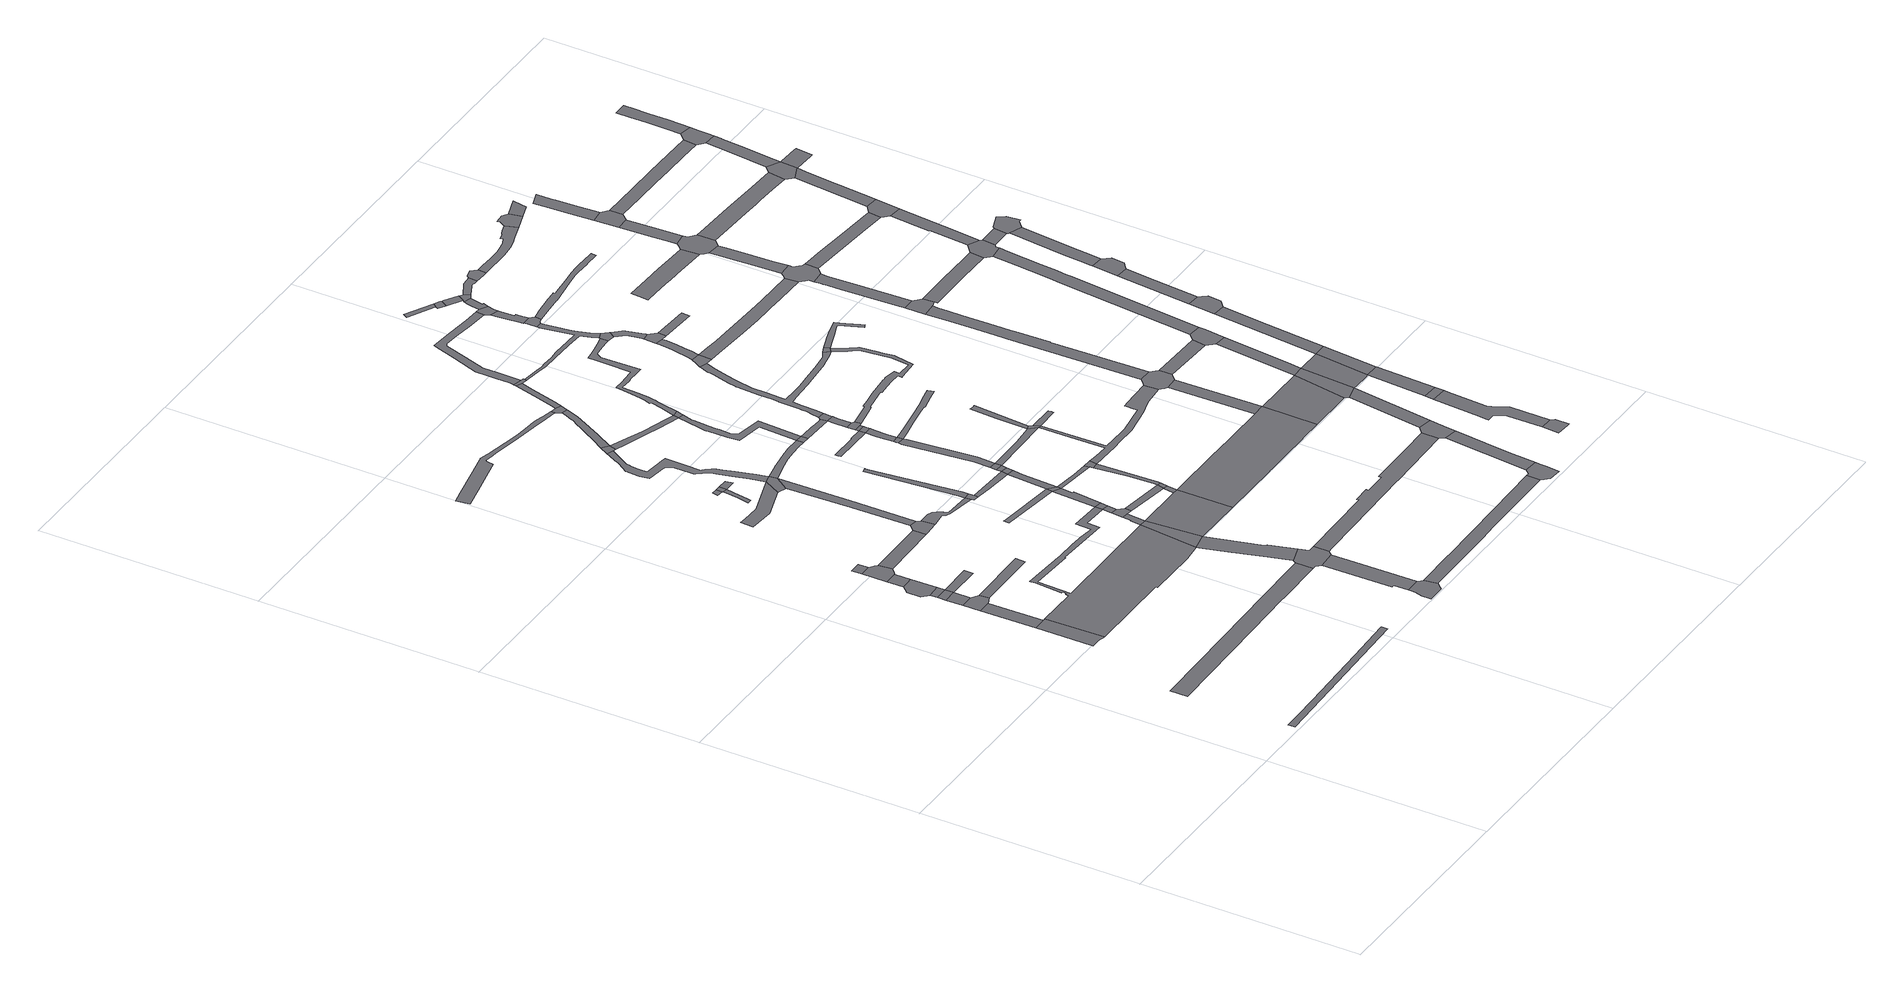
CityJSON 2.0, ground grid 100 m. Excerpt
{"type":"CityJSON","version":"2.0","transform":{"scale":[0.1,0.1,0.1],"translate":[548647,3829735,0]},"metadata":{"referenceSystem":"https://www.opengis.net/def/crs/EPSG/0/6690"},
"CityObjects":{
"road1":{"type":"Road","attributes":{"RoadStructureAttribute.sectionType":"1"},"geometry":[{"type":"MultiSurface","lod":"1","boundaries":[[[0,1,2,3,4,5,6,7,8]]]}]},
"road2":{"type":"Road","geometry":[{"type":"MultiSurface","lod":"1","boundaries":[[[9,10,11,12,13,14]]]}]},
"road3":{"type":"Road","attributes":{"RoadStructureAttribute.sectionType":"1"},"geometry":[{"type":"MultiSurface","lod":"1","boundaries":[[[15,16,10,9]]]}]},
"road4":{"type":"Road","geometry":[{"type":"MultiSurface","lod":"1","boundaries":[[[17,18,16,15,19,20]]]}]},
"road5":{"type":"Road","attributes":{"RoadStructureAttribute.sectionType":"1"},"geometry":[{"type":"MultiSurface","lod":"1","boundaries":[[[21,22,18,17]]]}]},
"road6":{"type":"Road","geometry":[{"type":"MultiSurface","lod":"1","boundaries":[[[23,24,22,21]]]}]},
"road7":{"type":"Road","attributes":{"RoadStructureAttribute.sectionType":"1"},"geometry":[{"type":"MultiSurface","lod":"1","boundaries":[[[25,26,24,23]]]}]},
"road8":{"type":"Road","geometry":[{"type":"MultiSurface","lod":"1","boundaries":[[[27,28,29,30,31,32,33,34,35,26,25]]]}]},
"road9":{"type":"Road","attributes":{"RoadStructureAttribute.sectionType":"1"},"geometry":[{"type":"MultiSurface","lod":"1","boundaries":[[[36,37,38,39,40,41,42,43,44,45,46,47]]]}]},
"road10":{"type":"Road","attributes":{"RoadStructureAttribute.sectionType":"1"},"geometry":[{"type":"MultiSurface","lod":"1","boundaries":[[[48,49,29,28,27]]]}]},
"road11":{"type":"Road","geometry":[{"type":"MultiSurface","lod":"1","boundaries":[[[50,51,52,53,49,48,54,55,56,57]]]}]},
"road12":{"type":"Road","attributes":{"RoadStructureAttribute.sectionType":"1"},"geometry":[{"type":"MultiSurface","lod":"1","boundaries":[[[58,59,53,52]]]}]},
"road13":{"type":"Road","geometry":[{"type":"MultiSurface","lod":"1","boundaries":[[[60,61,23,21]]]}]},
"road14":{"type":"Road","attributes":{"RoadStructureAttribute.sectionType":"1"},"geometry":[{"type":"MultiSurface","lod":"1","boundaries":[[[62,63,20,19]]]}]},
"road15":{"type":"Road","attributes":{"RoadStructureAttribute.sectionType":"1"},"geometry":[{"type":"MultiSurface","lod":"1","boundaries":[[[64,57,56,65]]]}]},
"road16":{"type":"Road","geometry":[{"type":"MultiSurface","lod":"1","boundaries":[[[66,67,68,69,70,71,72,73,74,75,76,77,78,79,80,14,13,81,82,83,84,85,86,87,88,89,90,91,92,93,94]]]}]},
"road17":{"type":"Road","geometry":[{"type":"MultiSurface","lod":"1","boundaries":[[[95,96,97,64,65,98,99,100,101,102,103,104,105]]]}]},
"road18":{"type":"Road","attributes":{"RoadStructureAttribute.sectionType":"1"},"geometry":[{"type":"MultiSurface","lod":"1","boundaries":[[[106,107,108,109,110,111,112,113,114,115]]]}]},
"road19":{"type":"Road","geometry":[{"type":"MultiSurface","lod":"1","boundaries":[[[116,117,118,119,120,121,122,123,124,125,126,127,128]]]}]},
"road20":{"type":"Road","attributes":{"RoadStructureAttribute.sectionType":"1"},"geometry":[{"type":"MultiSurface","lod":"1","boundaries":[[[129,130,131,132,133,134,135]]]}]},
"road21":{"type":"Road","geometry":[{"type":"MultiSurface","lod":"1","boundaries":[[[136,137,138,139]]]}]},
"road22":{"type":"Road","geometry":[{"type":"MultiSurface","lod":"1","boundaries":[[[139,138,129,135,140]]]}]},
"road23":{"type":"Road","attributes":{"RoadStructureAttribute.sectionType":"1"},"geometry":[{"type":"MultiSurface","lod":"1","boundaries":[[[141,142,143,144,145,116,128]]]}]},
"road24":{"type":"Road","attributes":{"RoadStructureAttribute.sectionType":"1"},"geometry":[{"type":"MultiSurface","lod":"1","boundaries":[[[146,147,148,149,150,151,95,105]]]}]},
"road25":{"type":"Road","attributes":{"RoadStructureAttribute.sectionType":"1"},"geometry":[{"type":"MultiSurface","lod":"1","boundaries":[[[152,153,140,135]]]}]},
"road26":{"type":"Road","attributes":{"RoadStructureAttribute.sectionType":"1"},"geometry":[{"type":"MultiSurface","lod":"1","boundaries":[[[154,155,156,157,158,159,160,161,162,163,164,165,166,167,168,169,170,171,172,173,174,175,176,177,178,179,180]]]}]},
"road27":{"type":"Road","attributes":{"RoadStructureAttribute.sectionType":"1"},"geometry":[{"type":"MultiSurface","lod":"1","boundaries":[[[181,182,183,184,185,186,187,102,101,188,189,190,191,192,193]]]}]},
"road28":{"type":"Road","attributes":{"RoadStructureAttribute.sectionType":"1"},"geometry":[{"type":"MultiSurface","lod":"1","boundaries":[[[194,195,196,197,84,198,199,200,201,202,203,204,205,206]]]}]},
"road29":{"type":"Road","geometry":[{"type":"MultiSurface","lod":"1","boundaries":[[[207,208,209,206,205,210,36,47,211,143,142,212,213,214]]]}]},
"road30":{"type":"Road","geometry":[{"type":"MultiSurface","lod":"1","boundaries":[[[215,106,115,149,148]]]}]},
"road31":{"type":"Road","attributes":{"RoadStructureAttribute.sectionType":"1"},"geometry":[{"type":"MultiSurface","lod":"1","boundaries":[[[216,217,218,219,220,221,222,223,224,225,226,227,228,229,230,231,232,233,234,235,236,237,238,239,240,241,106,215,242,243,244,245,246,247,248,249,250,251,252,253,254,255,256,257,258,259,260,261,262,263,264,265,266,267]]]}]},
"road32":{"type":"Road","geometry":[{"type":"MultiSurface","lod":"1","boundaries":[[[268,85,84,197]]]}]},
"road33":{"type":"Road","geometry":[{"type":"MultiSurface","lod":"1","boundaries":[[[242,215,269]]]}]},
"road34":{"type":"Road","attributes":{"RoadStructureAttribute.sectionType":"1"},"geometry":[{"type":"MultiSurface","lod":"1","boundaries":[[[270,271,272,273,274,275]]]}]},
"road35":{"type":"Road","attributes":{"RoadStructureAttribute.sectionType":"1"},"geometry":[{"type":"MultiSurface","lod":"1","boundaries":[[[276,277,278,85,268,279]]]}]},
"road36":{"type":"Road","geometry":[{"type":"MultiSurface","lod":"1","boundaries":[[[280,193,192,281,282,283]]]}]},
"road37":{"type":"Road","geometry":[{"type":"MultiSurface","lod":"1","boundaries":[[[284,216,267,285,286]]]}]},
"road38":{"type":"Road","geometry":[{"type":"MultiSurface","lod":"1","boundaries":[[[287,276,279,288,289,290]]]}]},
"road39":{"type":"Road","attributes":{"RoadStructureAttribute.sectionType":"1"},"geometry":[{"type":"MultiSurface","lod":"1","boundaries":[[[93,287,290,291]]]}]},
"road40":{"type":"Road","attributes":{"RoadStructureAttribute.sectionType":"1"},"geometry":[{"type":"MultiSurface","lod":"1","boundaries":[[[292,293,294,295,296,297,298,299,193,280]]]}]},
"road41":{"type":"Road","geometry":[{"type":"MultiSurface","lod":"1","boundaries":[[[94,93,291,300]]]}]},
"road42":{"type":"Road","geometry":[{"type":"MultiSurface","lod":"1","boundaries":[[[301,302,268,197,303,304,305,306]]]}]},
"road43":{"type":"Road","attributes":{"RoadStructureAttribute.sectionType":"1"},"geometry":[{"type":"MultiSurface","lod":"1","boundaries":[[[307,308,309,310,311,312,269,215,148,313,314,315,316,317,318]]]}]},
"road44":{"type":"Road","attributes":{"RoadStructureAttribute.sectionType":"1"},"geometry":[{"type":"MultiSurface","lod":"1","boundaries":[[[274,94,300,319,320,321]]]}]},
"road45":{"type":"Road","attributes":{"RoadStructureAttribute.sectionType":"1"},"geometry":[{"type":"MultiSurface","lod":"1","boundaries":[[[283,282,322,323,324]]]}]},
"road46":{"type":"Road","attributes":{"RoadStructureAttribute.sectionType":"1"},"geometry":[{"type":"MultiSurface","lod":"1","boundaries":[[[325,326,327,328,329,330,331,332,284,286,333,334,335,336]]]}]},
"road47":{"type":"Road","geometry":[{"type":"MultiSurface","lod":"1","boundaries":[[[275,274,321,337]]]}]},
"road48":{"type":"Road","attributes":{"RoadStructureAttribute.sectionType":"1"},"geometry":[{"type":"MultiSurface","lod":"1","boundaries":[[[289,288,338,339,340]]]}]},
"road49":{"type":"Road","attributes":{"RoadStructureAttribute.sectionType":"1"},"geometry":[{"type":"MultiSurface","lod":"1","boundaries":[[[341,342,343,344,286,285,345,346,347,348,349,350,351]]]}]},
"road50":{"type":"Road","attributes":{"RoadStructureAttribute.sectionType":"1"},"geometry":[{"type":"MultiSurface","lod":"1","boundaries":[[[323,275,337,352,353]]]}]},
"road51":{"type":"Road","geometry":[{"type":"MultiSurface","lod":"1","boundaries":[[[324,323,353,354]]]}]},
"road52":{"type":"Road","attributes":{"RoadStructureAttribute.sectionType":"1"},"geometry":[{"type":"MultiSurface","lod":"1","boundaries":[[[355,324,354,356]]]}]},
"road53":{"type":"Road","geometry":[{"type":"MultiSurface","lod":"1","boundaries":[[[180,179,357,358,325,336,359,360]]]}]},
"road54":{"type":"Road","attributes":{"RoadStructureAttribute.sectionType":"1"},"geometry":[{"type":"MultiSurface","lod":"1","boundaries":[[[361,337,321,362,363]]]}]},
"road55":{"type":"Road","attributes":{"RoadStructureAttribute.sectionType":"1"},"geometry":[{"type":"MultiSurface","lod":"1","boundaries":[[[339,364,306,305,365]]]}]},
"road56":{"type":"Road","attributes":{"RoadStructureAttribute.sectionType":"1"},"geometry":[{"type":"MultiSurface","lod":"1","boundaries":[[[366,367,368,369,125,124,370,371,372,373]]]}]},
"road57":{"type":"Road","geometry":[{"type":"MultiSurface","lod":"1","boundaries":[[[374,355,356,375]]]}]},
"road58":{"type":"Road","geometry":[{"type":"MultiSurface","lod":"1","boundaries":[[[318,317,376,377]]]}]},
"road59":{"type":"Road","geometry":[{"type":"MultiSurface","lod":"1","boundaries":[[[340,339,365,378]]]}]},
"road60":{"type":"Road","geometry":[{"type":"MultiSurface","lod":"1","boundaries":[[[379,380,381,382,383,384,385,386]]]}]},
"road61":{"type":"Road","attributes":{"RoadStructureAttribute.sectionType":"1"},"geometry":[{"type":"MultiSurface","lod":"1","boundaries":[[[350,387,388,389,390,391,392,393,318,377,394,395,396,397,398,399,400,401,402,403]]]}]},
"road62":{"type":"Road","attributes":{"RoadStructureAttribute.sectionType":"1"},"geometry":[{"type":"MultiSurface","lod":"1","boundaries":[[[404,405,406,374,375,407,408,409]]]}]},
"road63":{"type":"Road","attributes":{"RoadStructureAttribute.sectionType":"1"},"geometry":[{"type":"MultiSurface","lod":"1","boundaries":[[[410,411,412,413,414,340,378]]]}]},
"road64":{"type":"Road","geometry":[{"type":"MultiSurface","lod":"1","boundaries":[[[415,416,351,350,403]]]}]},
"road65":{"type":"Road","attributes":{"RoadStructureAttribute.sectionType":"1"},"geometry":[{"type":"MultiSurface","lod":"1","boundaries":[[[417,418,419,360,359,420,421,422,423]]]}]},
"road66":{"type":"Road","geometry":[{"type":"MultiSurface","lod":"1","boundaries":[[[424,425,426,404,409]]]}]},
"road67":{"type":"Road","attributes":{"RoadStructureAttribute.sectionType":"1"},"geometry":[{"type":"MultiSurface","lod":"1","boundaries":[[[427,428,429,430,377,376,431,432,433]]]}]},
"road68":{"type":"Road","geometry":[{"type":"MultiSurface","lod":"1","boundaries":[[[363,362,412,411,434]]]}]},
"road69":{"type":"Road","attributes":{"RoadStructureAttribute.sectionType":"1"},"geometry":[{"type":"MultiSurface","lod":"1","boundaries":[[[435,436,437,438,385,439,440,441,425,424]]]}]},
"road70":{"type":"Road","geometry":[{"type":"MultiSurface","lod":"1","boundaries":[[[386,385,438,442,443]]]}]},
"road71":{"type":"Road","attributes":{"RoadStructureAttribute.sectionType":"1"},"geometry":[{"type":"MultiSurface","lod":"1","boundaries":[[[444,445,386,443]]]}]},
"road72":{"type":"Road","geometry":[{"type":"MultiSurface","lod":"1","boundaries":[[[446,417,423,447,448,449,450]]]}]},
"road73":{"type":"Road","geometry":[{"type":"MultiSurface","lod":"1","boundaries":[[[451,452,445,444,453,454]]]}]},
"road74":{"type":"Road","attributes":{"RoadStructureAttribute.sectionType":"1"},"geometry":[{"type":"MultiSurface","lod":"1","boundaries":[[[455,456,457,375,356,458]]]}]},
"road75":{"type":"Road","attributes":{"RoadStructureAttribute.sectionType":"1"},"geometry":[{"type":"MultiSurface","lod":"1","boundaries":[[[459,460,461,462,463,464,465,466,467,468,214,213,469,470,471,472,473,474]]]}]},
"road76":{"type":"Road","attributes":{"RoadStructureAttribute.sectionType":"1"},"geometry":[{"type":"MultiSurface","lod":"1","boundaries":[[[432,475,452,451,476,477]]]}]},
"road77":{"type":"Road","geometry":[{"type":"MultiSurface","lod":"1","boundaries":[[[478,433,432,477,479,480]]]}]},
"road78":{"type":"Road","attributes":{"RoadStructureAttribute.sectionType":"1"},"geometry":[{"type":"MultiSurface","lod":"1","boundaries":[[[481,482,483,484,485,486,487,488,489,490,491,492,493,494,424,409]]]}]},
"road79":{"type":"Road","attributes":{"function":"2","RoadStructureAttribute.sectionType":"1"},"geometry":[{"type":"MultiSurface","lod":"1","boundaries":[[[495,496,497,498,305,304,499,500,501,502,503,504,505,506,507,508]]]}]},
"road80":{"type":"Road","attributes":{"RoadStructureAttribute.sectionType":"1"},"geometry":[{"type":"MultiSurface","lod":"1","boundaries":[[[509,510,511,512,513,514,515,516,517,518,519,520,521,522,523,524,525,526,527,351,416,528,529,530,531,532,533,534,535,536,537,538,539,540,541,542,543]]]}]},
"road81":{"type":"Road","geometry":[{"type":"MultiSurface","lod":"1","boundaries":[[[544,455,458,545,546]]]}]},
"road82":{"type":"Road","attributes":{"RoadStructureAttribute.sectionType":"1"},"geometry":[{"type":"MultiSurface","lod":"1","boundaries":[[[547,548,549,550,455,544]]]}]},
"road83":{"type":"Road","attributes":{"RoadStructureAttribute.sectionType":"1"},"geometry":[{"type":"MultiSurface","lod":"1","boundaries":[[[551,552,553,554,555,556,557,558,559,560,561,562,446,450,563,564,565,566,567,568,569,570,571,572,573,574]]]}]},
"road84":{"type":"Road","geometry":[{"type":"MultiSurface","lod":"1","boundaries":[[[575,576,577,546,545]]]}]},
"road85":{"type":"Road","attributes":{"RoadStructureAttribute.sectionType":"1"},"geometry":[{"type":"MultiSurface","lod":"1","boundaries":[[[578,579,580,581,582,583,584,585,586,587,588,448,447,589,590,591,592,593,594,595,596,597,598,599,600,601,602,603,604,605]]]}]},
"road86":{"type":"Road","attributes":{"RoadStructureAttribute.sectionType":"1"},"geometry":[{"type":"MultiSurface","lod":"1","boundaries":[[[458,606,607,608,434,411,609,610,611,612,613,614,615,616,617,618,619,620,621,622,623,624,545]]]}]},
"road87":{"type":"Road","geometry":[{"type":"MultiSurface","lod":"1","boundaries":[[[625,626,366,373,627,628,629,630,631,632,633]]]}]},
"road88":{"type":"Road","attributes":{"RoadStructureAttribute.sectionType":"1"},"geometry":[{"type":"MultiSurface","lod":"1","boundaries":[[[634,635,636,637,638,639,640,641,642,643,644,645,646,647,648,649,650,651,652,653,654,655,656,657,658,659,660,661,662,663,664,665,666,667,668,669,670,671,672,673,674,675,676,677,678,679,454,453]]]}]},
"road89":{"type":"Road","geometry":[{"type":"MultiSurface","lod":"1","boundaries":[[[680,681,682,683,684,685,686]]]}]},
"road90":{"type":"Road","attributes":{"RoadStructureAttribute.sectionType":"1"},"geometry":[{"type":"MultiSurface","lod":"1","boundaries":[[[682,687,688,689,690,691,692,693,694,695,696,697,698,699,700,701,702,703,704,705,706,478,480,707,708,709,710,711,712,713,714,715,716,717,661,718,719,720,721,722,723,724,725,726,727,728,729,730,731,732,733,734,735,683]]]}]},
"road91":{"type":"Road","attributes":{"RoadStructureAttribute.sectionType":"1"},"geometry":[{"type":"MultiSurface","lod":"1","boundaries":[[[736,737,738,739,740,741,742,680,686,743,744,745,746,747]]]}]},
"road92":{"type":"Road","geometry":[{"type":"MultiSurface","lod":"1","boundaries":[[[597,596,748,509,543,749,750]]]}]},
"road93":{"type":"Road","geometry":[{"type":"MultiSurface","lod":"1","boundaries":[[[751,752,753,754]]]}]},
"road94":{"type":"Road","attributes":{"RoadStructureAttribute.sectionType":"1"},"geometry":[{"type":"MultiSurface","lod":"1","boundaries":[[[755,625,633,756,757,758]]]}]},
"road95":{"type":"Road","attributes":{"RoadStructureAttribute.sectionType":"1"},"geometry":[{"type":"MultiSurface","lod":"1","boundaries":[[[759,760,761,762,763,750,749,764,765,766,767]]]}]},
"road96":{"type":"Road","geometry":[{"type":"MultiSurface","lod":"1","boundaries":[[[768,769,578,605,770,771,772,773]]]}]},
"road97":{"type":"Road","geometry":[{"type":"MultiSurface","lod":"1","boundaries":[[[767,766,736,747,774,775]]]}]},
"road98":{"type":"Road","attributes":{"RoadStructureAttribute.sectionType":"1"},"geometry":[{"type":"MultiSurface","lod":"1","boundaries":[[[776,777,778,779,768,773,780,781,782,783,784,785]]]}]},
"road99":{"type":"Road","geometry":[{"type":"MultiSurface","lod":"1","boundaries":[[[574,573,776,785,786,787,788]]]}]},
"road100":{"type":"Road","geometry":[{"type":"MultiSurface","lod":"1","boundaries":[[[754,753,789,790,791,792]]]}]},
"road101":{"type":"Road","geometry":[{"type":"MultiSurface","lod":"1","boundaries":[[[793,459,474,794,755,758,795,796]]]}]},
"road102":{"type":"Road","geometry":[{"type":"MultiSurface","lod":"1","boundaries":[[[797,718,661,660]]]}]},
"road103":{"type":"Road","attributes":{"RoadStructureAttribute.sectionType":"1"},"geometry":[{"type":"MultiSurface","lod":"1","boundaries":[[[798,799,800,788,787,801,802,803]]]}]},
"road104":{"type":"Road","attributes":{"RoadStructureAttribute.sectionType":"1"},"geometry":[{"type":"MultiSurface","lod":"1","boundaries":[[[804,791,790,805,806]]]}]},
"road105":{"type":"Road","attributes":{"RoadStructureAttribute.sectionType":"1"},"geometry":[{"type":"MultiSurface","lod":"1","boundaries":[[[807,808,508,507]]]}]},
"road106":{"type":"Road","geometry":[{"type":"MultiSurface","lod":"1","boundaries":[[[806,805,798,803,809,810]]]}]},
"road107":{"type":"Road","geometry":[{"type":"MultiSurface","lod":"1","boundaries":[[[811,812,775,774]]]}]},
"road108":{"type":"Road","geometry":[{"type":"MultiSurface","lod":"1","boundaries":[[[813,814,507,506,815,816,817]]]}]},
"road109":{"type":"Road","geometry":[{"type":"MultiSurface","lod":"1","boundaries":[[[818,819,820,821,616,615,822,823,808,807,824,825,826,827]]]}]},
"road110":{"type":"Road","attributes":{"RoadStructureAttribute.sectionType":"1"},"geometry":[{"type":"MultiSurface","lod":"1","boundaries":[[[828,829,793,796]]]}]},
"road111":{"type":"Road","attributes":{"RoadStructureAttribute.sectionType":"1"},"geometry":[{"type":"MultiSurface","lod":"1","boundaries":[[[830,831,810,809,832,833,834,835,836]]]}]},
"road112":{"type":"Road","attributes":{"RoadStructureAttribute.sectionType":"1"},"geometry":[{"type":"MultiSurface","lod":"1","boundaries":[[[837,838,839,840,841,842,843,844,845,846,847,848,849,850,797,660]]]}]},
"road113":{"type":"Road","geometry":[{"type":"MultiSurface","lod":"1","boundaries":[[[851,852,853,854,855,856]]]}]},
"road114":{"type":"Road","attributes":{"RoadStructureAttribute.sectionType":"1"},"geometry":[{"type":"MultiSurface","lod":"1","boundaries":[[[857,858,859,860,861,862,863,686,685,864,865,866,867,868,869,870,871,872,873,874,875]]]}]},
"road115":{"type":"Road","attributes":{"RoadStructureAttribute.sectionType":"1"},"geometry":[{"type":"MultiSurface","lod":"1","boundaries":[[[876,877,878,879,880,881,882,851,856,883,884,885,886,887,888,889,890,891]]]}]},
"road116":{"type":"Road","attributes":{"RoadStructureAttribute.sectionType":"1"},"geometry":[{"type":"MultiSurface","lod":"1","boundaries":[[[892,893,894,895,896,897,898,899,900,901,902,903,904,905,906,907,908,909,910,911,912,913,914,915,772,771]]]}]},
"road117":{"type":"Road","geometry":[{"type":"MultiSurface","lod":"1","boundaries":[[[916,917,830,836,918,919,920]]]}]},
"road118":{"type":"Road","geometry":[{"type":"MultiSurface","lod":"1","boundaries":[[[921,817,816,829,828]]]}]},
"road119":{"type":"Road","attributes":{"RoadStructureAttribute.sectionType":"1"},"geometry":[{"type":"MultiSurface","lod":"1","boundaries":[[[922,923,924,925,926,927,928,929,930,931,932,933,934,935,936,937,938,819,818]]]}]},
"road120":{"type":"Road","geometry":[{"type":"MultiSurface","lod":"1","boundaries":[[[939,876,891,940]]]}]},
"road121":{"type":"Road","attributes":{"RoadStructureAttribute.sectionType":"1"},"geometry":[{"type":"MultiSurface","lod":"1","boundaries":[[[827,826,941,942]]]}]},
"road122":{"type":"Road","attributes":{"RoadStructureAttribute.sectionType":"1"},"geometry":[{"type":"MultiSurface","lod":"1","boundaries":[[[943,944,939,940,945,946]]]}]},
"road123":{"type":"Road","attributes":{"function":"2","RoadStructureAttribute.sectionType":"1"},"geometry":[{"type":"MultiSurface","lod":"1","boundaries":[[[947,948,949,921,828,950,951,952,943,953]]]}]},
"road124":{"type":"Road","attributes":{"RoadStructureAttribute.sectionType":"1"},"geometry":[{"type":"MultiSurface","lod":"1","boundaries":[[[954,955,817,921,956,957]]]}]},
"road125":{"type":"Road","attributes":{"RoadStructureAttribute.sectionType":"1"},"geometry":[{"type":"MultiSurface","lod":"1","boundaries":[[[958,959,960,961,962,963,964,965,966,967,968,969,970,971,972,973]]]}]},
"road126":{"type":"Road","geometry":[{"type":"MultiSurface","lod":"1","boundaries":[[[974,975,933,932,976,977]]]}]},
"road127":{"type":"Road","geometry":[{"type":"MultiSurface","lod":"1","boundaries":[[[953,943,946,978]]]}]},
"road128":{"type":"Road","attributes":{"RoadStructureAttribute.sectionType":"1"},"geometry":[{"type":"MultiSurface","lod":"1","boundaries":[[[979,980,981,982,983,984,985,986,987,988,989,920,919,990,991,992,993,994,995,996]]]}]},
"road129":{"type":"Road","geometry":[{"type":"MultiSurface","lod":"1","boundaries":[[[997,942,941,954,957,998,999,1000]]]}]},
"road130":{"type":"Road","attributes":{"RoadStructureAttribute.sectionType":"1"},"geometry":[{"type":"MultiSurface","lod":"1","boundaries":[[[1001,1002,1003,1004,1005,1006,1007,1008,1009,1010,1011,1012,975,974]]]}]},
"road131":{"type":"Road","geometry":[{"type":"MultiSurface","lod":"1","boundaries":[[[1013,1014,1015,1016,1017,1018,875,874,1019,1020,1021,1005,1004,1022,1023]]]}]},
"road132":{"type":"Road","attributes":{"RoadStructureAttribute.sectionType":"1"},"geometry":[{"type":"MultiSurface","lod":"1","boundaries":[[[1024,953,978,1025,1026]]]}]},
"road133":{"type":"Road","attributes":{"RoadStructureAttribute.sectionType":"1"},"geometry":[{"type":"MultiSurface","lod":"1","boundaries":[[[1027,1028,1029,1030,1031,1016,1015,1032,1033,1034,1035,1036]]]}]},
"road134":{"type":"Road","geometry":[{"type":"MultiSurface","lod":"1","boundaries":[[[1037,1038,1039,979,996,1040,1041]]]}]},
"road135":{"type":"Road","geometry":[{"type":"MultiSurface","lod":"1","boundaries":[[[1042,1043,1044,1045,1046,973,972,1047,1048,1027,1036,1049,1050]]]}]},
"road136":{"type":"Road","attributes":{"RoadStructureAttribute.sectionType":"1"},"geometry":[{"type":"MultiSurface","lod":"1","boundaries":[[[1051,1052,1053,977,976,1054,1055,1056,1057,1058,1059,1060]]]}]},
"road137":{"type":"Road","attributes":{"RoadStructureAttribute.sectionType":"1"},"geometry":[{"type":"MultiSurface","lod":"1","boundaries":[[[1061,1062,1063,1064,1065,1066,1067,1068,1069,1070,997,1000]]]}]},
"road138":{"type":"Road","attributes":{"RoadStructureAttribute.sectionType":"1"},"geometry":[{"type":"MultiSurface","lod":"1","boundaries":[[[1071,1072,1073,1074,1075,1076,1044,1043]]]}]},
"road139":{"type":"Road","geometry":[{"type":"MultiSurface","lod":"1","boundaries":[[[1077,1024,1026,1078,1079,1080,1081,1082,1083,1084]]]}]},
"road140":{"type":"Road","attributes":{"RoadStructureAttribute.sectionType":"1"},"geometry":[{"type":"MultiSurface","lod":"1","boundaries":[[[1085,1086,1041,1040,1087]]]}]},
"road141":{"type":"Road","geometry":[{"type":"MultiSurface","lod":"1","boundaries":[[[1088,1089,1074,1073,1090,1091]]]}]},
"road142":{"type":"Road","attributes":{"RoadStructureAttribute.sectionType":"1"},"geometry":[{"type":"MultiSurface","lod":"1","boundaries":[[[1092,1077,1084,1093,1094,1095]]]}]},
"road143":{"type":"Road","attributes":{"RoadStructureAttribute.sectionType":"1"},"geometry":[{"type":"MultiSurface","lod":"1","boundaries":[[[1096,1097,1098,1099,1100,1101,1102,1103,1104,1089,1088]]]}]},
"road144":{"type":"Road","attributes":{"RoadStructureAttribute.sectionType":"1"},"geometry":[{"type":"MultiSurface","lod":"1","boundaries":[[[1105,1106,1023,1022,1107,1108,1109,1110]]]}]},
"road145":{"type":"Road","geometry":[{"type":"MultiSurface","lod":"1","boundaries":[[[1111,1112,1092,1095,1113,1114,1115,1116,1117]]]}]},
"road146":{"type":"Road","geometry":[{"type":"MultiSurface","lod":"1","boundaries":[[[1118,1060,1059,1067,1066,1119,1120,1121,1122]]]}]},
"road147":{"type":"Road","attributes":{"RoadStructureAttribute.sectionType":"1"},"geometry":[{"type":"MultiSurface","lod":"1","boundaries":[[[1123,1124,1125,1050,1049,1126,1127,1128,1129,1130,1131,1132,1133,1134]]]}]},
"road148":{"type":"Road","attributes":{"RoadStructureAttribute.sectionType":"1"},"geometry":[{"type":"MultiSurface","lod":"1","boundaries":[[[1135,1136,1137,1138,1139,1111,1117,1140,1141,1142,1143]]]}]},
"road149":{"type":"Road","attributes":{"RoadStructureAttribute.sectionType":"1"},"geometry":[{"type":"MultiSurface","lod":"1","boundaries":[[[1144,1145,1121,1120,1146,1147,1148]]]}]},
"road150":{"type":"Road","attributes":{"RoadStructureAttribute.sectionType":"1"},"geometry":[{"type":"MultiSurface","lod":"1","boundaries":[[[1149,1150,1151,1152,1153,1118,1122,1154,1155,1156,1157]]]}]},
"road151":{"type":"Road","geometry":[{"type":"MultiSurface","lod":"1","boundaries":[[[1158,1110,1109,1149,1157,1159,1160,1161]]]}]},
"road152":{"type":"Road","geometry":[{"type":"MultiSurface","lod":"1","boundaries":[[[1162,1163,1164,1144,1148,1165,1166,1135,1143,1167,1168,1169]]]}]},
"road153":{"type":"Road","attributes":{"RoadStructureAttribute.sectionType":"1"},"geometry":[{"type":"MultiSurface","lod":"1","boundaries":[[[1170,1171,1172,1091,1090,1173,1174,1175,1176,1177,1178]]]}]},
"road154":{"type":"Road","attributes":{"RoadStructureAttribute.sectionType":"1"},"geometry":[{"type":"MultiSurface","lod":"1","boundaries":[[[1179,1180,1181,1182,1183,1184,1158,1161]]]}]},
"road155":{"type":"Road","geometry":[{"type":"MultiSurface","lod":"1","boundaries":[[[1185,1134,1133,1184,1183,1186]]]}]},
"road156":{"type":"Road","attributes":{"RoadStructureAttribute.sectionType":"1"},"geometry":[{"type":"MultiSurface","lod":"1","boundaries":[[[1187,1188,1185,1186,1189,1190,1191,1192,1193,1194]]]}]},
"road157":{"type":"Road","attributes":{"RoadStructureAttribute.sectionType":"1"},"geometry":[{"type":"MultiSurface","lod":"1","boundaries":[[[1195,1196,1186,1183,1197,1198,1199,1200]]]}]},
"road158":{"type":"Road","geometry":[{"type":"MultiSurface","lod":"1","boundaries":[[[1201,1178,1177,1187,1194,1202,1203,1204]]]}]},
"road159":{"type":"Road","attributes":{"RoadStructureAttribute.sectionType":"1"},"geometry":[{"type":"MultiSurface","lod":"1","boundaries":[[[1205,1206,1207,1208,1201,1204,1209,1210,1211,1212]]]}]}
},
"vertices":[
[1048,49,0],[1047,64,0],[1047,77,0],[1046,78,0],[820,69,0],[465,55,0],[343,54,0],[265,53,0],[266,20,0],
[425,1254,0],[364,1252,0],[365,995,0],[408,995,0],[443,987,0],[434,1254,0],
[420,1503,0],[359,1502,0],
[419,1581,0],[358,1580,0],[453,1518,0],[449,1561,0],
[418,1657,0],[357,1656,0],
[417,1697,0],[356,1696,0],
[416,1731,0],[355,1729,0],
[414,1850,0],[387,1850,0],[354,1849,0],[341,1834,0],[335,1827,0],[328,1819,0],[327,1755,0],[336,1747,0],[346,1738,0],
[1270,595,0],[1230,594,0],[987,589,0],[851,586,0],[474,579,0],[240,574,0],[241,495,0],[774,506,0],[1011,511,0],[1035,511,0],[1038,511,0],[1271,515,0],
[413,1922,0],[353,1922,0],
[425,2020,0],[420,2024,0],[405,2036,0],[352,2035,0],[423,1932,0],[431,1940,0],[441,1949,0],[436,2010,0],
[403,2084,0],[351,2082,0],
[574,1659,0],[574,1699,0],
[746,1522,0],[746,1566,0],
[718,2014,0],[719,1955,0],
[1076,1483,0],[1072,1409,0],[1002,1419,0],[990,1419,0],[944,1421,0],[856,1423,0],[837,1424,0],[635,1437,0],[635,1431,0],[636,1411,0],[629,1288,0],[636,1286,0],[631,1267,0],[625,1268,0],[622,1254,0],[847,988,0],[849,979,0],[1081,979,0],[1170,989,0],[1197,1256,0],[652,1254,0],[641,1254,0],[648,1409,0],[848,1397,0],[850,1403,0],[1101,1388,0],[1105,1446,0],[1216,1440,0],[1217,1475,0],
[744,2042,0],[741,2039,0],[736,2033,0],[738,1956,0],[750,1957,0],[754,1957,0],[798,1961,0],[792,2021,0],[782,2033,0],[781,2035,0],[780,2036,0],
[727,2687,0],[679,2671,0],[607,2648,0],[541,2625,0],[460,2628,0],[428,2630,0],[425,2572,0],[541,2563,0],[640,2596,0],[685,2610,0],
[1324,114,0],[1324,93,0],[1324,88,0],[1324,81,0],[1314,49,0],[1315,6,0],[1395,7,0],[1415,29,0],[1423,37,0],[1412,95,0],[1405,102,0],[1397,110,0],[1393,114,0],
[580,2796,0],[573,2724,0],[563,2674,0],[581,2674,0],[586,2694,0],[593,2734,0],[602,2794,0],
[554,2829,0],[550,2804,0],[577,2801,0],[578,2828,0],
[603,2828,0],
[1388,427,0],[1387,502,0],[1307,495,0],[1312,182,0],[1324,182,0],
[776,2300,0],[776,2306,0],[771,2660,0],[727,2595,0],[736,2305,0],[736,2300,0],
[655,2795,0],[649,2827,0],
[690,3678,0],[654,3686,0],[637,3689,0],[579,3695,0],[522,3702,0],[452,3713,0],[353,3733,0],[309,3744,0],[307,3743,0],[299,3742,0],[194,3720,0],[60,3693,0],[3,3680,0],[13,3620,0],[110,3640,0],[211,3661,0],[297,3679,0],[305,3712,0],[308,3720,0],[341,3714,0],[383,3707,0],[441,3696,0],[509,3685,0],[603,3670,0],[658,3662,0],[733,3650,0],[737,3667,0],
[898,1957,0],[889,1975,0],[888,1977,0],[883,1986,0],[878,1997,0],[865,2012,0],[845,2022,0],[863,1967,0],[869,1961,0],[875,1955,0],[896,1945,0],[1022,1925,0],[1019,1951,0],
[1323,754,0],[1318,753,0],[1315,763,0],[1247,1004,0],[1171,986,0],[1173,977,0],[1209,850,0],[1210,849,0],[1227,789,0],[1241,742,0],[1242,739,0],[1280,613,0],[1358,636,0],
[1386,591,0],[1380,591,0],[1372,591,0],[1274,602,0],[1287,515,0],[1394,509,0],[1405,521,0],[1404,591,0],
[765,2694,0],
[586,3327,0],[577,3311,0],[560,3277,0],[551,3258,0],[531,3226,0],[516,3203,0],[515,3201,0],[511,3143,0],[511,3136,0],[518,3095,0],[541,3092,0],[610,3083,0],[611,3083,0],[613,3081,0],[630,3056,0],[632,3052,0],[632,3046,0],[632,2974,0],[632,2961,0],[634,2958,0],[636,2954,0],[668,2913,0],[673,2905,0],[677,2885,0],[694,2822,0],[712,2751,0],[765,2695,0],[761,2712,0],[752,2745,0],[740,2788,0],[728,2830,0],[714,2879,0],[708,2902,0],[705,2908,0],[699,2918,0],[689,2930,0],[682,2938,0],[673,2946,0],[669,2950,0],[670,3016,0],[670,3057,0],[671,3113,0],[649,3115,0],[606,3120,0],[553,3126,0],[555,3170,0],[558,3201,0],[560,3214,0],[562,3228,0],[567,3235,0],[591,3275,0],[617,3317,0],
[1232,1256,0],
[766,2694,0],
[955,1738,0],[953,1739,0],[953,1726,0],[953,1713,0],[1230,1676,0],[1232,1702,0],
[1209,1343,0],[1206,1305,0],[1201,1305,0],[1238,1341,0],
[1050,1953,0],[1023,1913,0],[1050,1910,0],[1052,1929,0],
[608,3370,0],[629,3313,0],[640,3346,0],
[1213,1397,0],[1263,1337,0],[1268,1368,0],[1246,1394,0],
[1250,1436,0],
[1049,1980,0],[1031,2124,0],[1001,2394,0],[1001,2396,0],[991,2393,0],[981,2391,0],[1017,1978,0],[1019,1952,0],
[1253,1471,0],
[1448,1255,0],[1235,1256,0],[1248,1004,0],[1484,1004,0],[1484,1255,0],[1456,1255,0],
[965,2727,0],[958,2727,0],[935,2723,0],[861,2714,0],[844,2711,0],[803,2702,0],[843,2678,0],[906,2692,0],[956,2696,0],[999,2698,0],[1040,2696,0],[1041,2727,0],
[1266,1601,0],[1261,1601,0],[1265,1656,0],
[1121,1901,0],[1244,1887,0],[1251,1918,0],
[748,3624,0],[737,3598,0],[726,3571,0],[722,3560,0],[707,3534,0],[694,3509,0],[675,3477,0],[641,3421,0],[685,3427,0],[730,3510,0],[757,3562,0],[776,3618,0],
[1265,1674,0],
[1447,1308,0],[1465,1306,0],[1474,1339,0],
[901,3251,0],[861,3263,0],[794,3285,0],[739,3306,0],[676,3297,0],[726,3280,0],[787,3260,0],[843,3240,0],[898,3224,0],[946,3210,0],[952,3235,0],
[1272,1838,0],[1279,1882,0],
[1283,1913,0],
[1252,1941,0],[1287,1939,0],
[741,3637,0],[744,3631,0],[788,3652,0],[762,3661,0],
[1376,1662,0],[1453,1634,0],[1448,1656,0],
[1456,1256,0],[1487,1303,0],
[2255,111,0],[1984,106,0],[1615,99,0],[1613,99,0],[1425,37,0],[1786,43,0],[1879,45,0],[2256,50,0],
[1253,1971,0],[1289,1970,0],
[1073,2695,0],[1072,2725,0],
[1492,1336,0],
[1157,2548,0],[1156,2545,0],[1027,2545,0],[1027,2532,0],[1027,2519,0],[1132,2519,0],[1219,2517,0],[1220,2547,0],
[926,3106,0],[921,3077,0],[920,3070,0],[921,3058,0],[924,2974,0],[927,2922,0],[1050,2903,0],[1084,2928,0],[971,2947,0],[952,2974,0],[953,3030,0],[954,3049,0],[953,3080,0],[954,3092,0],[958,3149,0],[959,3158,0],[972,3203,0],
[1222,2370,0],[1222,2355,0],[1256,2046,0],[1292,2053,0],[1261,2356,0],[1259,2369,0],
[1493,1347,0],[1485,1621,0],[1454,1618,0],[1469,1473,0],[1476,1357,0],
[975,3215,0],[981,3236,0],
[823,3877,0],[791,3755,0],[769,3684,0],[799,3687,0],[820,3761,0],[833,3809,0],[848,3864,0],
[1255,2394,0],[1222,2392,0],[1222,2381,0],
[1203,2720,0],[1173,2721,0],[1147,2723,0],[1095,2725,0],[1149,2692,0],[1219,2689,0],[1213,2721,0],
[1487,1654,0],
[1254,2441,0],[1253,2500,0],[1256,2501,0],[1256,2519,0],[1219,2471,0],[1219,2433,0],[1221,2416,0],
[1255,2535,0],[1255,2546,0],
[1256,2564,0],[1220,2564,0],
[825,3888,0],[877,3860,0],[879,3870,0],[880,3878,0],[867,3879,0],
[1255,2601,0],[1219,2600,0],[1270,2567,0],[1265,2593,0],
[1562,1978,0],[1461,1971,0],[1445,1970,0],[1592,1945,0],
[2310,620,0],[2173,617,0],[1968,614,0],[1966,614,0],[1959,614,0],[1960,601,0],[1856,599,0],[1856,612,0],[1777,608,0],[1777,597,0],[1424,522,0],[1604,526,0],[1972,534,0],[1973,534,0],[2308,542,0],[2309,541,0],
[1219,2658,0],[1255,2666,0],[1255,2688,0],
[1222,2732,0],[1255,2700,0],[1258,2729,0],
[1302,2377,0],[1375,2390,0],[1452,2403,0],[1493,2410,0],[1494,2406,0],[1560,2419,0],[1607,2430,0],[1604,2443,0],[1601,2457,0],[1540,2444,0],[1511,2437,0],[1497,2434,0],[1421,2420,0],[1323,2405,0],
[1916,1254,0],[1805,1255,0],[1777,1255,0],[1490,1255,0],[1777,1004,0],[1778,1004,0],[1781,1005,0],[1797,1005,0],[1915,1005,0],[2033,1006,0],[2054,1007,0],[2158,1007,0],[2158,1256,0],[2098,1254,0],
[1278,3756,0],[1236,3745,0],[1198,3737,0],[1176,3734,0],[1136,3728,0],[1134,3691,0],[1134,3644,0],[1131,3535,0],[1130,3533,0],[1078,3529,0],[1056,3529,0],[1009,3530,0],[1001,3473,0],[995,3432,0],[991,3405,0],[987,3389,0],[977,3358,0],[985,3355,0],[972,3304,0],[999,3317,0],[1002,3332,0],[1007,3354,0],[1010,3367,0],[1013,3387,0],[1017,3436,0],[1022,3509,0],[1072,3507,0],[1089,3508,0],[1129,3508,0],[1168,3509,0],[1161,3687,0],[1178,3712,0],[1201,3715,0],[1257,3720,0],[1279,3720,0],
[1583,1988,0],[1605,1945,0],[1593,1972,0],
[1600,2243,0],[1586,2243,0],[1571,2244,0],[1566,2124,0],
[1126,4277,0],[1025,4286,0],[908,4297,0],[904,4286,0],[869,4182,0],[839,4094,0],[828,4062,0],[828,4055,0],[828,4020,0],[828,3966,0],[829,3907,0],[828,3898,0],[867,3912,0],[868,3996,0],[867,4053,0],[875,4077,0],[899,4149,0],[932,4254,0],[939,4257,0],[947,4260,0],[1010,4253,0],[1096,4244,0],[1192,4233,0],[1195,4271,0],
[1714,1947,0],[1714,1960,0],[1714,1972,0],
[1223,4010,0],[1223,4000,0],[1233,3936,0],[1247,3855,0],[1149,3857,0],[1117,3859,0],[1105,3859,0],[1067,3856,0],[1017,3857,0],[985,3856,0],[970,3858,0],[894,3858,0],[953,3850,0],[1001,3843,0],[1070,3841,0],[1171,3838,0],[1252,3834,0],[1268,3788,0],[1279,3762,0],[1309,3773,0],[1296,3796,0],[1291,3810,0],[1281,3842,0],[1273,3870,0],[1269,3893,0],[1263,3920,0],[1252,4004,0],[1251,4010,0],
[1596,1802,0],[1599,1648,0],[1532,1651,0],[1624,1618,0],[1659,1619,0],[1757,1618,0],[1894,1643,0],[1916,1649,0],[1966,1661,0],[2061,1671,0],[2055,1735,0],[1915,1729,0],[1892,1728,0],[1892,1726,0],[1892,1686,0],[1892,1670,0],[1752,1647,0],[1723,1646,0],[1614,1651,0],
[2290,133,0],[2270,112,0],[2264,41,0],[2266,39,0],[2283,20,0],[2343,15,0],[2349,81,0],[2351,110,0],[2353,128,0],
[1320,2576,0],[1368,2585,0],[1387,2588,0],[1389,2594,0],[1437,2601,0],[1499,2609,0],[1499,2602,0],[1546,2607,0],[1585,2609,0],[1631,2609,0],[1631,2592,0],[1631,2589,0],[1634,2590,0],[1731,2595,0],[1747,2687,0],[1748,2692,0],[1743,2735,0],[1740,2766,0],[1735,2792,0],[1733,2820,0],[1730,2837,0],[1727,2843,0],[1716,2859,0],[1707,2870,0],[1692,2892,0],[1680,2914,0],[1669,2936,0],[1651,2922,0],[1666,2895,0],[1676,2878,0],[1684,2866,0],[1706,2838,0],[1714,2828,0],[1728,2693,0],[1721,2610,0],[1651,2610,0],[1651,2635,0],[1603,2644,0],[1598,2645,0],[1583,2643,0],[1578,2643,0],[1516,2638,0],[1474,2633,0],[1419,2626,0],[1380,2621,0],[1378,2614,0],
[1325,3365,0],[1311,3338,0],[1300,3316,0],[1332,3304,0],[1334,3304,0],[1367,3302,0],[1371,3362,0],
[1297,3306,0],[1287,3282,0],[1282,3269,0],[1284,3264,0],[1278,3239,0],[1263,3186,0],[1254,3153,0],[1250,3129,0],[1249,3121,0],[1249,3114,0],[1246,3068,0],[1244,3010,0],[1242,2951,0],[1241,2923,0],[1239,2923,0],[1238,2888,0],[1237,2828,0],[1236,2818,0],[1237,2796,0],[1228,2765,0],[1260,2765,0],[1264,2833,0],[1266,2875,0],[1300,2878,0],[1346,2882,0],[1398,2884,0],[1437,2887,0],[1487,2892,0],[1555,2899,0],[1577,2903,0],[1617,2912,0],[1629,2947,0],[1618,2942,0],[1598,2930,0],[1592,2928,0],[1518,2921,0],[1438,2913,0],[1379,2909,0],[1337,2908,0],[1267,2908,0],[1269,2937,0],[1271,3000,0],[1273,3066,0],[1276,3091,0],[1281,3118,0],[1287,3149,0],[1299,3189,0],[1316,3256,0],[1332,3300,0],
[1356,3547,0],[1356,3534,0],[1353,3490,0],[1348,3457,0],[1334,3389,0],[1331,3380,0],[1330,3375,0],[1378,3400,0],[1383,3437,0],[1388,3475,0],[1393,3522,0],[1394,3541,0],
[1281,3758,0],[1313,3715,0],[1332,3743,0],
[1037,4510,0],[1027,4490,0],[1148,4427,0],[1161,4444,0],
[2327,520,0],[2361,236,0],[2366,291,0],[2388,511,0],
[1394,3616,0],[1390,3633,0],[1373,3697,0],[1365,3707,0],[1345,3728,0],[1346,3675,0],[1358,3612,0],[1359,3606,0],[1394,3610,0],
[1219,4070,0],[1223,4070,0],[1259,4019,0],[1277,4022,0],[1282,4053,0],[1262,4069,0],
[1422,3539,0],[1425,3577,0],
[1205,4212,0],[1207,4190,0],[1213,4130,0],[1217,4093,0],[1259,4099,0],[1259,4128,0],[1249,4126,0],[1246,4162,0],[1244,4186,0],[1246,4201,0],
[1247,4221,0],[1253,4249,0],[1217,4270,0],
[1143,4416,0],[1175,4396,0],[1193,4427,0],[1190,4432,0],
[2341,646,0],[2319,530,0],[2392,554,0],[2403,634,0],
[1661,2961,0],
[1234,4347,0],[1228,4330,0],[1222,4304,0],[1262,4276,0],[1256,4276,0],[1269,4338,0],
[1201,4423,0],[1240,4357,0],[1258,4387,0],
[2150,1649,0],[2090,1643,0],
[1289,4349,0],[1275,4376,0],
[1590,3529,0],[1592,3566,0],
[2270,1256,0],[2168,1256,0],[2357,1007,0],[2371,1007,0],[2413,1256,0],
[2147,1764,0],[2087,1764,0],[2077,1755,0],[2065,1744,0],[2068,1664,0],[2079,1653,0],[2159,1659,0],[2167,1667,0],[2177,1677,0],[2177,1736,0],
[2453,1008,0],[2386,990,0],
[1388,4415,0],[1343,4413,0],[1344,4378,0],[1349,4380,0],[1366,4380,0],[1366,4377,0],[1387,4377,0],
[1712,2952,0],[1764,2971,0],[1804,2986,0],[1820,2991,0],[1823,2991,0],[1862,2891,0],[1871,2895,0],[1880,2899,0],[1871,2916,0],[1849,2972,0],[1832,3015,0],[1775,2999,0],[1725,2984,0],[1701,2976,0],
[2583,227,0],[2578,151,0],[2640,147,0],[2653,147,0],[2653,211,0],[2641,227,0],
[1923,3336,0],[1826,3338,0],[1746,3340,0],[1651,3344,0],[1558,3348,0],[1491,3351,0],[1433,3356,0],[1423,3298,0],[1506,3292,0],[1568,3288,0],[1591,3286,0],[1700,3282,0],[1773,3280,0],[1795,3280,0],[1796,3280,0],[1871,3278,0],[1949,3276,0],[2011,3276,0],[2005,3335,0],
[2538,697,0],[2524,479,0],[2522,450,0],[2521,438,0],[2544,437,0],[2557,436,0],[2582,389,0],[2642,410,0],[2614,459,0],[2610,466,0],[2607,474,0],[2604,480,0],[2602,488,0],[2601,501,0],[2611,675,0],[2612,692,0],
[1334,4028,0],[1425,4038,0],[1426,4035,0],[1489,4044,0],[1579,4057,0],[1613,4061,0],[1625,4062,0],[1640,4062,0],[1704,4059,0],[1706,4061,0],[1776,4060,0],[1777,4084,0],[1767,4084,0],[1729,4085,0],[1689,4086,0],[1664,4087,0],[1622,4084,0],[1578,4079,0],[1478,4068,0],[1465,4067,0],[1464,4075,0],[1447,4073,0],[1415,4071,0],[1333,4061,0],
[1432,4437,0],[1399,4428,0],[1435,4375,0],[1455,4375,0],[1456,4412,0],
[2468,1257,0],
[2140,2048,0],[2136,2205,0],[2136,2206,0],[2132,2364,0],[2132,2382,0],[2131,2418,0],[2130,2485,0],[2127,2573,0],[2126,2695,0],[2126,2703,0],[2126,2733,0],[2062,2728,0],[2065,2641,0],[2069,2530,0],[2071,2451,0],[2072,2378,0],[2073,2364,0],
[2541,737,0],[2613,732,0],
[2421,1666,0],[2430,1727,0],
[2558,1007,0],[2558,1000,0],[2625,1005,0],[2625,1006,0],
[2575,1257,0],[2491,1257,0],[2481,1257,0],[2469,1007,0],[2548,1007,0],[2551,1007,0],[2585,1257,0],
[2449,1633,0],[2414,1260,0],[2475,1308,0],[2507,1628,0],
[1891,3796,0],[1818,3800,0],[1726,3804,0],[1612,3808,0],[1609,3768,0],[1606,3727,0],[1608,3727,0],[1664,3725,0],[1696,3724,0],[1697,3724,0],[1738,3722,0],[1777,3720,0],[1854,3716,0],[1902,3714,0],[1986,3710,0],[1979,3793,0],
[2119,2822,0],[2060,2820,0],[2156,2743,0],[2151,2794,0],
[2645,1256,0],
[1775,4477,0],[1742,4467,0],[1724,4460,0],[1716,4452,0],[1692,4448,0],[1694,4434,0],[1666,4422,0],[1616,4413,0],[1599,4410,0],[1551,4410,0],[1492,4412,0],[1489,4374,0],[1563,4373,0],[1595,4373,0],[1653,4380,0],[1693,4390,0],[1726,4401,0],[1794,4422,0],
[2459,1756,0],[2510,1663,0],[2516,1721,0],[2519,1750,0],
[2115,2913,0],[2107,3103,0],[2103,3196,0],[2102,3227,0],[2042,3224,0],[2044,3194,0],[2044,3183,0],[2044,3180,0],[2048,3106,0],[2052,3006,0],[2056,2906,0],[2059,2836,0],
[2120,3319,0],[2092,3350,0],[2091,3368,0],[2031,3364,0],[2022,3354,0],[2012,3342,0],[2031,3258,0],[2039,3251,0],[2041,3250,0],[2131,3257,0],[2135,3317,0],
[2630,1743,0],[2669,1527,0],[2689,1738,0],
[2013,3682,0],[2016,3642,0],[2018,3589,0],[2024,3485,0],[2029,3386,0],[2090,3393,0],[2087,3437,0],[2081,3566,0],[2077,3643,0],[2075,3677,0],
[1833,4521,0],[1791,4518,0],[1792,4505,0],[1871,4449,0],[1858,4505,0],
[2067,3812,0],[2066,3833,0],[2006,3824,0],[1997,3813,0],[1995,3811,0],[1998,3698,0],[2004,3692,0],[2102,3706,0],[2098,3787,0],
[2456,2794,0],[2420,2794,0],[2286,2794,0],[2156,2728,0],[2204,2729,0],[2290,2729,0],[2361,2729,0],[2444,2729,0],[2520,2729,0],[2528,2794,0],
[2579,2369,0],[2581,2390,0],[2585,2435,0],[2591,2511,0],[2606,2668,0],[2611,2708,0],[2549,2702,0],[2539,2589,0],[2525,2442,0],[2517,2368,0],
[2060,3925,0],[2053,4050,0],[2052,4082,0],[1991,4080,0],[1999,3950,0],[2004,3852,0],
[2642,1866,0],[2700,1748,0],[2711,1758,0],[2722,1768,0],[2728,1828,0],[2719,1838,0],[2712,1846,0],[2701,1860,0],
[1946,4534,0],[1860,4505,0],[1936,4470,0],
[2046,4197,0],[1986,4190,0],[2078,4112,0],[2078,4172,0],
[2674,2208,0],[2723,2107,0],[2725,2135,0],[2731,2202,0],
[2044,4230,0],[2041,4286,0],[2034,4393,0],[2033,4414,0],[2030,4478,0],[1970,4457,0],[1973,4410,0],[1975,4386,0],[1979,4318,0],
[2390,3296,0],[2242,3309,0],[2305,3242,0],[2441,3231,0],[2566,3221,0],[2572,3280,0],
[2684,2328,0],[2676,2237,0],[2743,2213,0],[2753,2222,0],[2765,2232,0],[2772,2291,0],[2743,2323,0],
[2567,2828,0],[2612,2727,0],[2622,2735,0],[2628,2795,0],[2619,2803,0],
[2472,3770,0],[2323,3777,0],[2154,3784,0],[2226,3702,0],[2325,3697,0],[2326,3697,0],[2402,3694,0],[2413,3693,0],[2437,3692,0],[2524,3688,0],[2610,3682,0],[2622,3763,0],
[2722,2727,0],[2711,2608,0],[2697,2466,0],[2688,2370,0],[2685,2341,0],[2748,2371,0],[2757,2464,0],[2768,2566,0],[2782,2705,0],
[2722,2796,0],[2631,2795,0],[2625,2735,0],[2670,2735,0],[2714,2735,0],
[2594,3192,0],[2584,3072,0],[2579,3009,0],[2581,3009,0],[2582,3009,0],[2636,2978,0],[2640,3021,0],[2651,3133,0],[2656,3187,0],
[2606,3306,0],[2658,3205,0],[2661,3247,0],[2666,3301,0],
[2795,2829,0],[2729,2806,0],[2726,2802,0],[2716,2733,0],[2719,2730,0],[2812,2734,0],[2826,2735,0],[2818,2797,0],
[2534,4168,0],[2394,4169,0],[2254,4170,0],[2214,4111,0],[2334,4110,0],[2440,4109,0],[2548,4108,0],[2647,4107,0],[2653,4167,0],
[2673,3368,0],[2683,3477,0],[2686,3516,0],[2699,3640,0],[2703,3680,0],[2638,3651,0],
[2651,3790,0],[2708,3758,0],
[2678,4079,0],[2668,3956,0],[2713,3819,0],[2724,3910,0],[2728,3952,0],[2734,4041,0],[2734,4043,0],[2736,4076,0],
[2808,3753,0],[2717,3758,0],[2710,3679,0],[2802,3675,0],[2812,3674,0],[2820,3752,0],
[2683,4196,0],[2738,4109,0],[2740,4150,0],[2741,4188,0],
[2686,4491,0],[2686,4427,0],[2686,4354,0],[2685,4263,0],[2745,4288,0],[2746,4382,0],[2747,4449,0],[2746,4492,0]
]}
